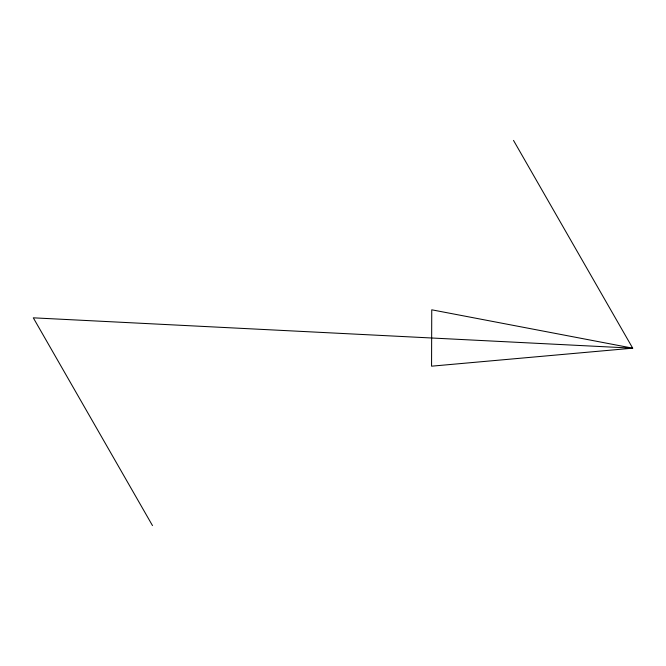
<?xml version="1.0" encoding="UTF-8"?>
<svg xmlns="http://www.w3.org/2000/svg" width="666" height="666" viewBox="0 0 666 666"><rect width="100%" height="100%" fill="white"/><g stroke="black" fill="none" stroke-linecap="round" stroke-linejoin="round"><path stroke-width="1" d="M513.511 140.409L632.7 348.176L431.56 366.183L431.751 309.807L632.7 348.176L33.3 317.824L152.489 525.591"/></g></svg>
